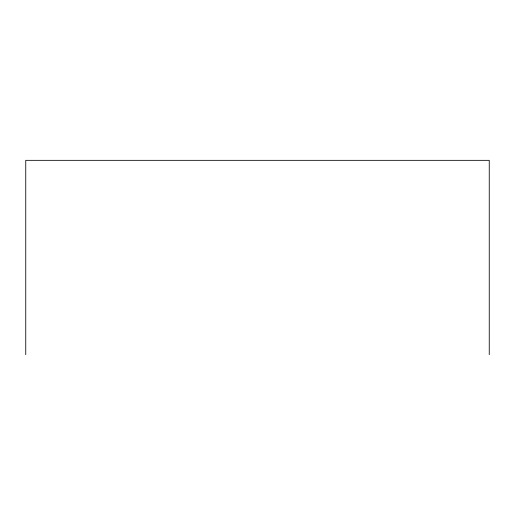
<?xml version="1.0" encoding="UTF-8"?>
<svg xmlns="http://www.w3.org/2000/svg" width="515" height="515" viewBox="0 0 515 515"><rect width="100%" height="100%" fill="white"/><g stroke="black" fill="none" stroke-linecap="round" stroke-linejoin="round"><path stroke-width="0.77" d="M489.25 354.661L489.25 160.339L25.75 160.339L25.75 354.661"/></g></svg>
